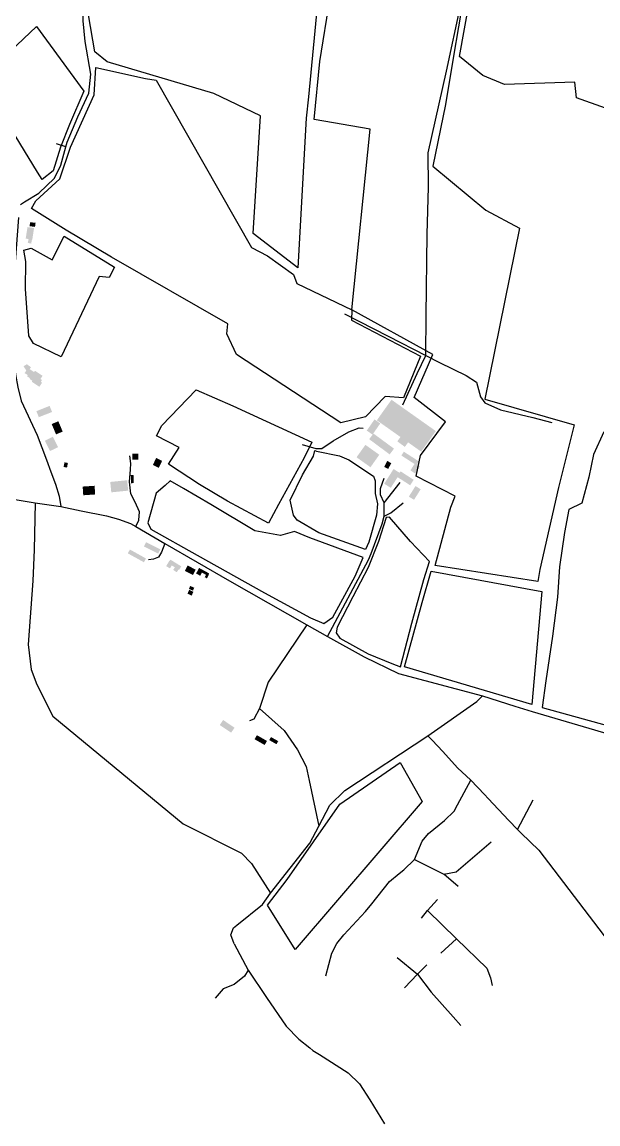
# Model space of a CAD drawing. Header units: metres. Extents: x 495416 to 499623, y 145710 to 148340.
# Drawn here: x 496377 to 497187, y 145727 to 147276 of the extents above; entities that cross this region are included whole.
import ezdxf

# ---------------------------------------------------------------- set-up
doc = ezdxf.new("R2010")
doc.units = ezdxf.units.M
doc.layers.add('Buildings', color=253, linetype='Continuous', lineweight=25, true_color=0xa0a0a4)
doc.layers.add('Fields', color=87, linetype='Continuous', lineweight=25, true_color=0x476d46)
doc.layers.add('Roads', color=56, linetype='Continuous', true_color=0x808000)

msp = doc.modelspace()

# ---------------------------------------------------------------- hatches: boundary and pattern name
at = {"layer": 'Buildings'}
for points in [[(496390.8, 146970), (496389.6, 146964.3), (496384.8, 146965.2), (496385.9, 146970.7), (496381.9, 146971.4), (496384.5, 146987.5), (496393.7, 146986.1), (496391.2, 146969.9)], [(496388.2, 146994.4), (496395.8, 146993.5), (496395.1, 146987.8), (496387.4, 146988.8)], [(496389.4, 146790.5), (496387.6, 146787.8), (496393.7, 146783.7), (496394.9, 146785.6), (496405.7, 146778.4), (496402.7, 146773.9), (496404.9, 146772.5), (496403.2, 146769.9), (496405, 146768.7), (496401.2, 146763), (496390.4, 146770.1), (496391.3, 146771.4), (496387.3, 146774), (496388, 146775.1), (496383.8, 146777.8), (496384.9, 146779.4), (496380.4, 146782.3), (496382.8, 146786), (496378.9, 146791.8), (496383.5, 146794.7)], [(496920.1, 146684.8), (496915.5, 146678.5), (496904.9, 146686.3), (496909.3, 146692.4), (496876.1, 146715.9), (496896.7, 146744.8), (496959.1, 146700.7), (496938.5, 146671.8)], [(496419, 146727.6), (496400.4, 146720.2), (496397, 146728.7), (496415.6, 146736.1)], [(496418.5, 146710.6), (496427.9, 146714.5), (496434, 146700), (496424.6, 146696.1)], [(496880.9, 146711.5), (496870, 146695.8), (496861.9, 146701.4), (496872.8, 146717.1)], [(496408.8, 146687.2), (496420.2, 146692.9), (496427.5, 146678.2), (496416.1, 146672.6)], [(496865.3, 146689.3), (496871.3, 146697.3), (496900.2, 146676), (496894.2, 146667.9)], [(496860, 146681.4), (496879.6, 146667.4), (496867.1, 146649.9), (496847.5, 146663.9)], [(496531.9, 146660.7), (496532, 146669), (496540.4, 146668.8), (496540.3, 146660.5)], [(496565.6, 146662.9), (496573.9, 146658.8), (496569.2, 146649.1), (496560.8, 146653.1)], [(496932.7, 146653.8), (496936.7, 146651.2), (496930.2, 146641), (496923.3, 146645.4), (496929.1, 146654.4), (496910.6, 146666.4), (496914.1, 146671.7), (496935.4, 146658)], [(496436.5, 146656.8), (496441.3, 146655.9), (496440.1, 146649.4), (496435.2, 146650.3)], [(496896.4, 146655.7), (496892.1, 146647.5), (496886.4, 146650.4), (496890.6, 146658.7)], [(496905.3, 146635.9), (496895.7, 146620.9), (496886.5, 146626.7), (496899.6, 146647.4), (496908.1, 146642), (496909.5, 146644.1), (496927.9, 146632.2), (496923, 146624.5)], [(496502.4, 146614.6), (496500.9, 146629.2), (496524.7, 146631.6), (496526.2, 146617)], [(496533.6, 146639.2), (496534.1, 146627.6), (496530.2, 146627.4), (496529.8, 146639.1)], [(496462.9, 146610.5), (496462.1, 146622.7), (496478.9, 146623.8), (496479.7, 146611.6)], [(496930.5, 146623.5), (496937.8, 146618.9), (496928.4, 146604.1), (496921.1, 146608.6)], [(496548.4, 146538.5), (496551.4, 146544.5), (496571.4, 146534.4), (496568.3, 146528.4)], [(496525.6, 146528.8), (496528.6, 146534.2), (496551.2, 146521.6), (496548.3, 146516.3)], [(496587.5, 146511.9), (496585, 146507.7), (496579.6, 146510.8), (496584, 146518.3), (496584.3, 146518.1), (496585.5, 146520), (496600.9, 146510.5), (496597.8, 146505.5), (496597, 146506), (496594.5, 146502.2), (496589.5, 146505.6), (496591.9, 146509.1)], [(496609.8, 146511.7), (496621.2, 146505.9), (496617.3, 146498.3), (496605.9, 146504.1)], [(496626, 146508.3), (496640.1, 146500.6), (496639.4, 146499.2), (496639.8, 146498.9), (496636.9, 146493.6), (496633.8, 146495.3), (496635.7, 146498.6), (496630, 146501.8), (496627.5, 146497.3), (496621.7, 146500.5)], [(496612, 146477.5), (496617.9, 146474.7), (496615.5, 146469.4), (496609.6, 146472.1)], [(496613.4, 146483), (496619.1, 146480.5), (496617.4, 146476.4), (496611.6, 146478.8)], [(496659.8, 146294.5), (496675.8, 146283.7), (496671, 146276.7), (496655, 146287.4)], [(496707.3, 146273.2), (496721.5, 146265.1), (496718.2, 146259.4), (496704, 146267.5)], [(496727.1, 146270.6), (496737.3, 146264.8), (496734.8, 146260.5), (496724.6, 146266.3)]]:
    msp.add_hatch(color=256, dxfattribs=at).paths.add_polyline_path(points, flags=0)

# ---------------------------------------------------------------- linework, layer by layer
at = {"layer": 'Fields'}
for p, q in [((497006.2, 147357.9), (496984.1, 147228)), ((496992.6, 147227.2), (497015.6, 147357.7)), ((496795.9, 147220.1), (496815.3, 147340.7)), ((496791.9, 147297.5), (496779.7, 147170.4)), ((496479.1, 147234.1), (496470.2, 147285.9)), ((496318.5, 147195.2), (496397.2, 147269.5)), ((496397.2, 147269.5), (496463.8, 147178.4)), ((496496.5, 147219.7), (496479.1, 147234.1)), ((496646.6, 147175.3), (496496.5, 147219.7)), ((496788.1, 147138.6), (496795.9, 147220.1)), ((496984.1, 147228), (496972.7, 147159.9)), ((497025.4, 147200.7), (496992.6, 147227.2)), ((496478.2, 147173.3), (496480.8, 147211.8)), ((496480.8, 147211.8), (496550.3, 147196.5)), ((496398.4, 147064.8), (496318.5, 147195.2)), ((496550.3, 147196.5), (496565.5, 147193.9)), ((496565.5, 147193.9), (496699.9, 146959)), ((497055.7, 147188), (497025.4, 147200.7)), ((497154.5, 147191.4), (497055.7, 147188)), ((497156.9, 147169.4), (497154.5, 147191.4)), ((496463.8, 147178.4), (496443.4, 147131.8)), ((496445, 147100), (496478.2, 147173.3)), ((496712.2, 147144.1), (496646.6, 147175.3)), ((496779.7, 147170.4), (496776.5, 147140.6)), ((496972.7, 147159.9), (496954.7, 147073)), ((497197.7, 147154.8), (497156.9, 147169.4)), ((496701.8, 146978.6), (496712.2, 147144.1)), ((496443.4, 147131.8), (496431.1, 147099.9)), ((496776.5, 147140.6), (496764.9, 146930.2)), ((496866.8, 147125), (496788.1, 147138.6)), ((496840.8, 146871), (496866.8, 147125)), ((496431.1, 147099.9), (496420.7, 147066.4)), ((496429.8, 147055.4), (496445, 147100)), ((496405.1, 147054.3), (496398.4, 147064.8)), ((496420.7, 147066.4), (496405.1, 147054.3)), ((496954.7, 147073), (497029.3, 147011.2)), ((496396.1, 147024.2), (496429.8, 147055.4)), ((496390.1, 147013.6), (496396.1, 147024.2)), ((496438.7, 146983.2), (496390.1, 147013.6)), ((497029.3, 147011.2), (497076.8, 146985.9)), ((496419.3, 146941.7), (496436, 146974.9)), ((496436, 146974.9), (496507, 146931.3)), ((496502.8, 146945), (496438.7, 146983.2)), ((496764.9, 146930.2), (496701.8, 146978.6)), ((497076.8, 146985.9), (497028.1, 146745.8)), ((496379.5, 146955), (496389.6, 146957.9)), ((496389.6, 146957.9), (496419.3, 146941.7)), ((496699.9, 146959), (496722, 146947.2)), ((496382.3, 146939.1), (496379.5, 146955)), ((496666.3, 146851.6), (496502.8, 146945)), ((496722, 146947.2), (496758.8, 146920.8)), ((496381.7, 146900.9), (496382.3, 146939.1)), ((496507, 146931.3), (496499.6, 146916.7)), ((496485.5, 146917.9), (496431.8, 146805)), ((496499.6, 146916.7), (496485.5, 146917.9)), ((496758.8, 146920.8), (496763.3, 146908.4)), ((496386.5, 146834.7), (496381.7, 146900.9)), ((496763.3, 146908.4), (496840.8, 146871)), ((496840.8, 146871), (496840.4, 146856.8)), ((496955, 146808.2), (496840.8, 146871)), ((496665.1, 146837.2), (496666.3, 146851.6)), ((496840.4, 146856.8), (496937.4, 146805.9)), ((496392.9, 146823.7), (496386.5, 146834.7)), ((496678.7, 146808.6), (496665.1, 146837.2)), ((496431.8, 146805), (496392.9, 146823.7)), ((496825.4, 146712.3), (496678.7, 146808.6)), ((496937.4, 146805.9), (496913.5, 146747.5)), ((496928.6, 146747.7), (496955, 146808.2)), ((496573.5, 146708.6), (496621.8, 146758.5)), ((496621.8, 146758.5), (496673.6, 146736.3)), ((496887.8, 146749.2), (496859.9, 146720.7)), ((496913.5, 146747.5), (496887.8, 146749.2)), ((496972.8, 146713.9), (496928.6, 146747.7)), ((497028.1, 146745.8), (497153.6, 146709.7)), ((496673.6, 146736.3), (496784.5, 146685)), ((496566.2, 146694.1), (496573.5, 146708.6)), ((496859.9, 146720.7), (496825.4, 146712.3)), ((496937.6, 146666.3), (496972.8, 146713.9)), ((497153.6, 146709.7), (497131.7, 146621.4)), ((496597.8, 146677.6), (496566.2, 146694.1)), ((497195.7, 146699.7), (497180.9, 146668)), ((496583.1, 146654.2), (496597.8, 146677.6)), ((496784.5, 146685), (496773.9, 146663.3)), ((496773.9, 146663.3), (496737.8, 146597.6)), ((496771.3, 146639.1), (496786.8, 146665.4)), ((496786.8, 146665.4), (496788.7, 146673.2)), ((496788.7, 146673.2), (496791.2, 146672.7)), ((496791.2, 146672.7), (496823.5, 146666)), ((496823.5, 146666), (496836.8, 146660.2)), ((496931.5, 146637.3), (496937.6, 146666.3)), ((497180.9, 146668), (497174.5, 146636)), ((496626.7, 146625.5), (496583.1, 146654.2)), ((496836.8, 146660.2), (496871.4, 146637.4)), ((496585.1, 146630.9), (496578.2, 146624.3)), ((496604.1, 146619.8), (496585.1, 146630.9)), ((496754.3, 146603.6), (496771.3, 146639.1)), ((496871.4, 146637.4), (496873.8, 146630.7)), ((496873.8, 146630.7), (496873.6, 146613)), ((496986.1, 146609.3), (496931.5, 146637.3)), ((497174.5, 146636), (497164.6, 146599.2)), ((496578.2, 146624.3), (496565.6, 146613.3)), ((496642.3, 146597.5), (496604.1, 146619.8)), ((496665.7, 146602), (496626.7, 146625.5)), ((497131.7, 146621.4), (497105.3, 146506.3)), ((496565.6, 146613.3), (496553.7, 146571.8)), ((496723.4, 146571.1), (496665.7, 146602)), ((496758.6, 146582.5), (496754.3, 146603.6)), ((496873.6, 146613), (496876.9, 146598.6)), ((496980.2, 146593.6), (496986.1, 146609.3)), ((497164.6, 146599.2), (497146.1, 146590.4)), ((496704.2, 146560.4), (496642.3, 146597.5)), ((496737.8, 146597.6), (496723.4, 146571.1)), ((496876.9, 146598.6), (496875.6, 146582.7)), ((496958.3, 146511.9), (496980.2, 146593.6)), ((497146.1, 146590.4), (497140.4, 146557.9)), ((496553.7, 146571.8), (496558, 146562.9)), ((496763.9, 146575.6), (496758.6, 146582.5)), ((496794.4, 146557.8), (496763.9, 146575.6)), ((496875.6, 146582.7), (496864.8, 146544.6)), ((496889.4, 146579.1), (496878.3, 146545.3)), ((496893.8, 146579.7), (496889.4, 146579.1)), ((496923.5, 146545.5), (496893.8, 146579.7)), ((496558, 146562.9), (496623.1, 146526.1)), ((496720, 146557.5), (496704.2, 146560.4)), ((496740.7, 146553.7), (496720, 146557.5)), ((496760.2, 146559.4), (496740.7, 146553.7)), ((496781.7, 146550.7), (496760.2, 146559.4)), ((496860.3, 146534.3), (496794.4, 146557.8)), ((497140.4, 146557.9), (497133.2, 146509.9)), ((496856.9, 146522.8), (496781.7, 146550.7)), ((496864.8, 146544.6), (496860.3, 146534.3)), ((496878.3, 146545.3), (496864.1, 146509.1)), ((496950.2, 146517.4), (496923.5, 146545.5)), ((496623.1, 146526.1), (496717.9, 146473.3)), ((496845.7, 146496.9), (496856.9, 146522.8)), ((496864.1, 146509.1), (496842.3, 146467.8)), ((496942.2, 146492.2), (496950.2, 146517.4)), ((497102.7, 146489.1), (496958.3, 146511.9)), ((497105.3, 146506.3), (497102.7, 146489.1)), ((497133.2, 146509.9), (497130.4, 146467.4)), ((496825.3, 146459.8), (496845.7, 146496.9)), ((496925.4, 146430.8), (496942.2, 146492.2)), ((496939.8, 146459.7), (496952.3, 146503.6)), ((496952.3, 146503.6), (497108.5, 146475.2)), ((497108.5, 146475.2), (497094, 146316.1)), ((496717.9, 146473.3), (496782.7, 146438)), ((496814.3, 146439.2), (496825.3, 146459.8)), ((496842.3, 146467.8), (496820.2, 146424.9)), ((496915.1, 146369.1), (496939.8, 146459.7)), ((497130.4, 146467.4), (497123.4, 146412.6)), ((496782.7, 146438), (496801.3, 146430.1)), ((496801.3, 146430.1), (496814.3, 146439.2)), ((496909.3, 146369.3), (496925.4, 146430.8)), ((496820.2, 146424.9), (496818.7, 146416.9)), ((496818.7, 146416.9), (496823.9, 146409.5)), ((496823.9, 146409.5), (496863.9, 146387.7)), ((497123.4, 146412.6), (497113.9, 146349.6)), ((496863.9, 146387.7), (496897.1, 146373.8)), ((496897.1, 146373.8), (496909.3, 146369.3)), ((497094, 146316.1), (496915.1, 146369.1)), ((497113.9, 146349.6), (497108.7, 146312)), ((497108.7, 146312), (497201.9, 146286.2)), ((496824.2, 146176), (496909.1, 146234.8)), ((496909.1, 146234.8), (496939.9, 146180)), ((496750, 146070.3), (496824.2, 146176)), ((496939.9, 146180), (496761, 145971.8)), ((496722.4, 146034), (496750, 146070.3)), ((496761, 145971.8), (496722.4, 146034))]:
    msp.add_line(p, q, dxfattribs=at)
at = {"layer": 'Roads'}
for points in [[(496380.4, 147023), (496400.3, 147035), (496422.4, 147056.3), (496431.3, 147074.6), (496438.4, 147100.4), (496440.1, 147106.7), (496455.4, 147142.4), (496470.6, 147175.7), (496473.8, 147202.7), (496465.7, 147248.6), (496462.6, 147277.3), (496463.8, 147305), (496469.7, 147340.1), (496477, 147360.9), (496488.3, 147376), (496500.7, 147386), (496514, 147393), (496535.2, 147401.9), (496558.4, 147413.2), (496580.2, 147427.3), (496600.8, 147445.6), (496619.6, 147480.2), (496629.7, 147504.8), (496631.6, 147509.9)], [(496912.7, 146737.6), (496932.8, 146781.8), (496945.1, 146806.8), (496945.4, 146863.3), (496947.1, 146977.4), (496948.6, 147043.6), (496948.5, 147092.1), (496974, 147206.9), (496994.3, 147300.4), (497003.5, 147367.6)], [(496438.4, 147100.4), (496425.5, 147104.6)], [(496374.5, 147019.4), (496380.4, 147023)], [(496371.7, 147000.9), (496363.1, 146882.3), (496362.3, 146848.1), (496363.6, 146815.3), (496367.8, 146780.4), (496370.7, 146762.6), (496375.7, 146743.2), (496398, 146694.8), (496411, 146660.3), (496417.3, 146643.2), (496424, 146625.9), (496429.2, 146609.4), (496431.4, 146594.8)], [(496830.7, 146865.4), (496891.9, 146834.3), (496945.1, 146806.8), (496964.3, 146796.9), (497002, 146779), (497016.1, 146769.3), (497022, 146748.8), (497027.9, 146740.2), (497050.2, 146730.7), (497095.7, 146719.7), (497122.5, 146713)], [(496771.2, 146681.9), (496790.1, 146676.3), (496798.6, 146676.4), (496814.8, 146687.1), (496836.8, 146699.5), (496851, 146705.5), (496857, 146704.6)], [(496536.7, 146566.6), (496541.2, 146575.7), (496541.9, 146587.4), (496536.1, 146600.8), (496529.7, 146612.3), (496528.1, 146629.5), (496529.5, 146646.6), (496530.1, 146655.3), (496528.7, 146666.1)], [(496886.5, 146600), (496881, 146610.9), (496881.1, 146620.2), (496886.2, 146634.6)], [(496867.9, 146528.5), (496883.5, 146570.1), (496886.6, 146581.3), (496886.5, 146600), (496908.8, 146628.5)], [(496347.2, 146607.7), (496395.4, 146599.7)], [(496395.4, 146599.7), (496393.8, 146533.6), (496391.8, 146490), (496385.3, 146400.7), (496389.7, 146365.5), (496397.5, 146344.5), (496420, 146300), (496603.4, 146148.6), (496685.7, 146107.4), (496699.5, 146092.8), (496726.2, 146051.1)], [(496395.4, 146599.7), (496431.4, 146594.8), (496460.2, 146588.4), (496495.4, 146581.7), (496512.7, 146576.9), (496529.4, 146570.9), (496536.7, 146566.6), (496577.8, 146542.8), (496668.5, 146490.2)], [(496886.6, 146581.3), (496895.6, 146585.7), (496912.9, 146599.9)], [(496577.8, 146542.8), (496573.2, 146530.6), (496568.9, 146523.4), (496561.9, 146520.8), (496554.6, 146519.7)], [(496864.3, 146519.9), (496867.9, 146528.5)], [(496806.8, 146412.1), (496864.3, 146519.9)], [(496668.5, 146490.2), (496777.6, 146428.5), (496806.8, 146412.1), (496858.1, 146383.2), (496906.7, 146360.1), (497024.9, 146328.4)], [(496777.6, 146428.5), (496723, 146347.9), (496710.9, 146310.6), (496703.1, 146295.9), (496697, 146293.3)], [(496947.9, 146272.2), (497016.9, 146320.5), (497024.9, 146328.4)], [(497024.9, 146328.4), (497070.1, 146314), (497094.9, 146306.4), (497462.8, 146198.3), (497544.6, 146171.9), (497715.9, 146121.9), (497973.8, 146073.2)], [(496710.9, 146310.6), (496745.5, 146279.7), (496764.6, 146252.7), (496776.4, 146229), (496780.7, 146209.4), (496794.3, 146145.3)], [(496675.1, 145979.8), (496670.8, 145992.7), (496674.2, 146002.4), (496679.1, 146006.2), (496715.1, 146035.2), (496726.2, 146051.1), (496781.8, 146121.6), (496794.3, 146145.3), (496809.8, 146174.6), (496831.2, 146195.6), (496947.9, 146272.2)], [(496947.9, 146272.2), (496953.9, 146266), (496969, 146250.4), (496989.5, 146227.4), (497008.2, 146210), (497027.4, 146189.7), (497032.8, 146184), (497061.8, 146153.4)], [(496804.4, 145934.8), (496812.9, 145966.7), (496819.9, 145980.4), (496829.4, 145992.7), (496860.3, 146025.4), (496868.8, 146036), (496893.7, 146067.7), (496907.6, 146078.7), (496914.1, 146083.9), (496929.1, 146098.3), (496940.1, 146124.4), (496948.8, 146135), (496971.5, 146153.3), (496985.1, 146166.5), (496989.8, 146175.3), (497008.2, 146210)], [(497074.2, 146140.4), (497096, 146182.3)], [(497061.8, 146153.4), (497074.2, 146140.4), (497079.3, 146135.5), (497104.1, 146111.5), (497230.8, 145945.6), (497254.4, 145917.3), (497293.9, 145871.4), (497338.2, 145814.4), (497368.3, 145778.7)], [(496929.1, 146098.3), (496970.3, 146077.9), (496987.7, 146081.1), (497036.9, 146123.3)], [(496990.6, 146060.5), (496970.3, 146077.9)], [(496939, 146016), (496947.5, 146026.6), (496961.3, 146042)], [(496947.5, 146026.6), (496988.2, 145987), (497030.9, 145945.4), (497035.8, 145932.2), (497038.2, 145921.2)], [(496675.1, 145979.8), (496695.1, 145942.7), (496721, 145904.4), (496748.6, 145863.9), (496766.5, 145845.8), (496781.9, 145833.4), (496786, 145830.1), (496795.4, 145824.1), (496835.6, 145798.5), (496851.5, 145782.9), (496866.3, 145760.7), (496886.9, 145726.6)], [(496988.2, 145987), (496966.2, 145966.5)], [(496904.8, 145960.5), (496933.1, 145937.3), (496952.3, 145912.1), (496983.3, 145877.4), (496994.4, 145864.9)], [(496914.9, 145918.2), (496933.1, 145937.3), (496946.4, 145950.5)], [(496695.1, 145942.7), (496689.7, 145934.6), (496675.1, 145922.8), (496659.8, 145916.8), (496648.7, 145903.5)]]:
    msp.add_lwpolyline(points, dxfattribs=at)

doc.saveas('drawing.dxf')
